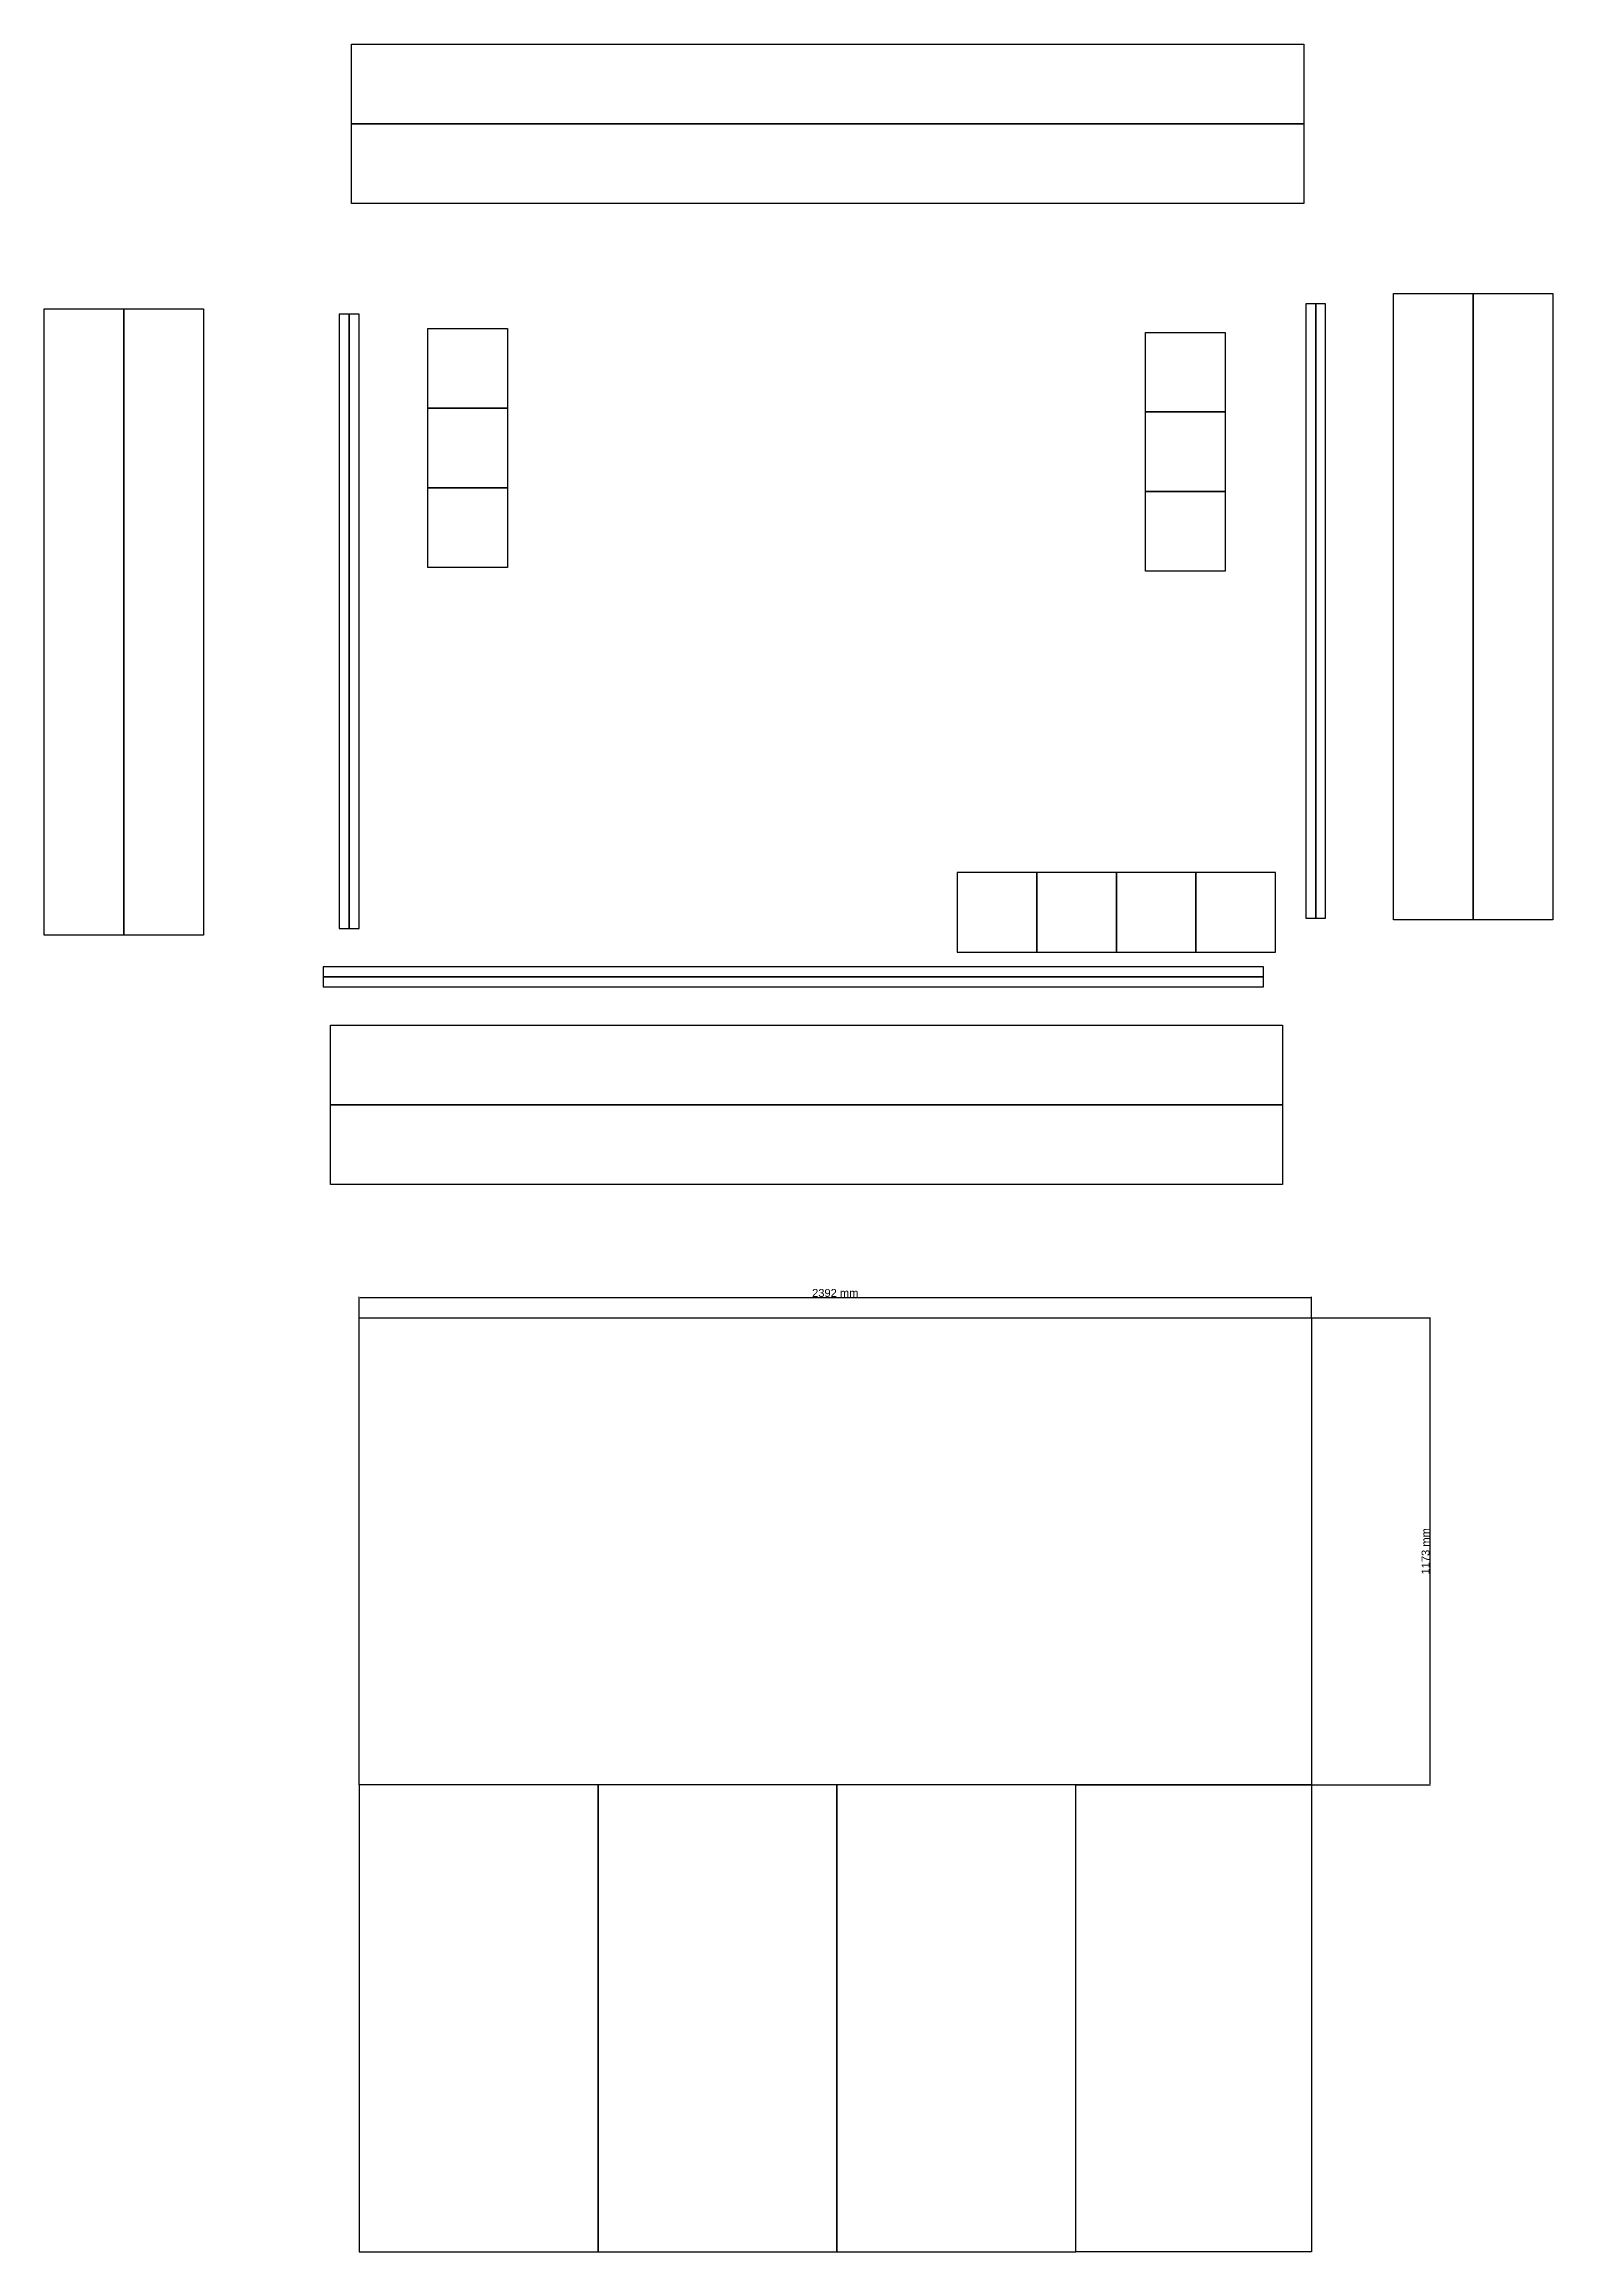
# Model space of a CAD drawing. Header units: millimetres. Extents: x -2408 to 21512, y -16072 to 7561.
# Drawn here: x 8348 to 12138, y -16072 to -10527 of the extents above; entities that cross this region are included whole.
import ezdxf

# ---------------------------------------------------------------- set-up
doc = ezdxf.new("R2010")
doc.units = ezdxf.units.MM
doc.styles.get("Standard").update_dxf_attribs({"font": 'arial.ttf'})
doc.dimstyles.new('Copy of ISO-25', dxfattribs={"dimtxt": 20, "dimasz": 2.5, "dimexe": 1.252, "dimexo": 0.625, "dimtad": 1, "dimdsep": 46, "dimtxsty": 'Standard', "dimcen": 2.5, "dimclrd": 2, "dimclre": 2, "dimclrt": 1, "dimadec": 0, "dimazin": 0, "dimtfac": 1, "dimtmove": 0, "dimatfit": 3, "dimfxl": 1, "dimarcsym": 0})

# ---------------------------------------------------------------- blocks, each defined once
blk = doc.blocks.new('*D28')
at = {"color": 2, "lineweight": -2, "transparency": 16777216}
for p, q in [((9139.7, -13725.1), (9139.7, -13673)), ((9142.2, -13674.3), (11529.2, -13674.3)), ((11531.7, -13725.1), (11531.7, -13673))]:
    blk.add_line(p, q, dxfattribs=at)
at = {"color": 2, "transparency": 16777216}
for points in [[(9142.2, -13673.9), (9142.2, -13674.7), (9139.7, -13674.3)], [(11529.2, -13673.9), (11529.2, -13674.7), (11531.7, -13674.3)]]:
    blk.add_solid(points, dxfattribs=at)
at = {"layer": 'Defpoints', "color": 0, "transparency": 16777216}
for p in [(11531.7, -13674.3), (9139.7, -13725.7), (11531.7, -13725.7)]:
    blk.add_point(p, dxfattribs=at)
at = {"color": 1, "transparency": 16777216, "insert": (10335.7, -13663.4), "char_height": 20, "attachment_point": 5}
blk.add_mtext('2392 mm', dxfattribs=at)
blk = doc.blocks.new('*D29')
at = {"color": 2, "lineweight": -2, "transparency": 16777216}
for p, q in [((11532.3, -13725.7), (11830.8, -13725.7)), ((11829.5, -13728.2), (11829.5, -14896.2)), ((11532.3, -14898.7), (11830.8, -14898.7))]:
    blk.add_line(p, q, dxfattribs=at)
at = {"color": 2, "transparency": 16777216}
for points in [[(11829.1, -13728.2), (11830, -13728.2), (11829.5, -13725.7)], [(11829.1, -14896.2), (11830, -14896.2), (11829.5, -14898.7)]]:
    blk.add_solid(points, dxfattribs=at)
at = {"layer": 'Defpoints', "color": 0, "transparency": 16777216}
for p in [(11531.7, -13725.7), (11531.7, -14898.7), (11829.5, -14898.7)]:
    blk.add_point(p, dxfattribs=at)
at = {"color": 1, "transparency": 16777216, "insert": (11818.7, -14312.2), "char_height": 20, "attachment_point": 5, "rotation": 90}
blk.add_mtext('1173 mm', dxfattribs=at)

msp = doc.modelspace()

# ---------------------------------------------------------------- linework, layer by layer
for points in [[(9120.483, -10726.644), (9120.483, -10526.644), (11512.483, -10526.644), (11512.483, -10726.644), (9120.483, -10726.644)], [(9120.483, -10926.644), (9120.483, -10726.644), (11512.483, -10726.644), (11512.483, -10926.644), (9120.483, -10926.644)], [(8548.325, -12764.589), (8348.325, -12764.589), (8348.325, -11191.589), (8548.325, -11191.589), (8548.325, -12764.589)], [(8748.325, -12764.589), (8548.325, -12764.589), (8548.325, -11191.589), (8748.325, -11191.589), (8748.325, -12764.589)], [(11542.46, -11178.62), (11517.46, -11178.62), (11517.46, -12721.62), (11542.46, -12721.62), (11542.46, -11178.62)], [(11567.46, -11178.62), (11542.46, -11178.62), (11542.46, -12721.62), (11567.46, -12721.62), (11567.46, -11178.62)], [(11938.281, -12726.148), (11738.281, -12726.148), (11738.281, -11153.148), (11938.281, -11153.148), (11938.281, -12726.148)], [(12138.281, -12726.148), (11938.281, -12726.148), (11938.281, -11153.148), (12138.281, -11153.148), (12138.281, -12726.148)], [(9114.425, -11205.112), (9089.425, -11205.112), (9089.425, -12748.112), (9114.425, -12748.112), (9114.425, -11205.112)], [(9139.425, -11205.112), (9114.425, -11205.112), (9114.425, -12748.112), (9139.425, -12748.112), (9139.425, -11205.112)], [(9312.124, -11240.794), (9512.124, -11240.794), (9512.124, -11440.794), (9312.124, -11440.794), (9312.124, -11240.794)], [(11115.129, -11250.505), (11315.129, -11250.505), (11315.129, -11450.505), (11115.129, -11450.505), (11115.129, -11250.505)], [(9312.124, -11440.794), (9512.124, -11440.794), (9512.124, -11640.794), (9312.124, -11640.794), (9312.124, -11440.794)], [(11115.129, -11450.505), (11315.129, -11450.505), (11315.129, -11650.505), (11115.129, -11650.505), (11115.129, -11450.505)], [(9312.124, -11640.794), (9512.124, -11640.794), (9512.124, -11840.794), (9312.124, -11840.794), (9312.124, -11640.794)], [(11115.129, -11650.505), (11315.129, -11650.505), (11315.129, -11850.505), (11115.129, -11850.505), (11115.129, -11650.505)], [(10841.76, -12607.279), (10641.76, -12607.279), (10641.76, -12807.279), (10841.76, -12807.279), (10841.76, -12607.279)], [(11041.76, -12607.279), (10841.76, -12607.279), (10841.76, -12807.279), (11041.76, -12807.279), (11041.76, -12607.279)], [(11241.76, -12607.279), (11041.76, -12607.279), (11041.76, -12807.279), (11241.76, -12807.279), (11241.76, -12607.279)], [(11441.76, -12607.279), (11241.76, -12607.279), (11241.76, -12807.279), (11441.76, -12807.279), (11441.76, -12607.279)], [(9049.363, -12844.505), (9049.363, -12869.505), (11411.363, -12869.505), (11411.363, -12844.505), (9049.363, -12844.505)], [(9049.363, -12869.505), (9049.363, -12894.505), (11411.363, -12894.505), (11411.363, -12869.505), (9049.363, -12869.505)], [(9067.545, -13190.806), (9067.545, -12990.806), (11459.545, -12990.806), (11459.545, -13190.806), (9067.545, -13190.806)], [(9067.545, -13390.806), (9067.545, -13190.806), (11459.545, -13190.806), (11459.545, -13390.806), (9067.545, -13390.806)], [(9139.713, -16071.749), (9739.713, -16071.749), (9739.713, -14898.749), (9139.713, -14898.749), (9139.713, -16071.749)], [(9739.713, -16071.749), (10339.713, -16071.749), (10339.713, -14898.749), (9739.713, -14898.749), (9739.713, -16071.749)], [(10339.713, -16071.749), (10939.713, -16071.749), (10939.713, -14898.749), (10339.713, -14898.749), (10339.713, -16071.749)], [(10939.713, -14898.749), (11531.713, -14898.749), (11531.713, -16071.749), (10939.713, -16071.749), (10939.713, -14898.749)]]:
    msp.add_lwpolyline(points)
msp.add_lwpolyline([(9139.713, -13725.749), (11531.713, -13725.749), (11531.713, -14898.749), (9139.713, -14898.749)], close=True)

# ---------------------------------------------------------------- dimensions: what is measured, and where the dimension line sits
dim = msp.add_linear_dim(base=(11531.713, -13674.272), p1=(9139.713, -13725.749), p2=(11531.713, -13725.749), dimstyle='Copy of ISO-25', override={"dimpost": ' mm'})
dim.commit()
dim.dimension.update_dxf_attribs({"geometry": '*D28', "text_midpoint": (10335.713, -13663.429)})
dim = msp.add_linear_dim(base=(11829.534, -14898.749), p1=(11531.713, -13725.749), p2=(11531.713, -14898.749), angle=90, dimstyle='Copy of ISO-25', override={"dimpost": ' mm'})
dim.commit()
dim.dimension.update_dxf_attribs({"geometry": '*D29', "text_midpoint": (11818.691, -14312.249)})

doc.saveas('drawing.dxf')
